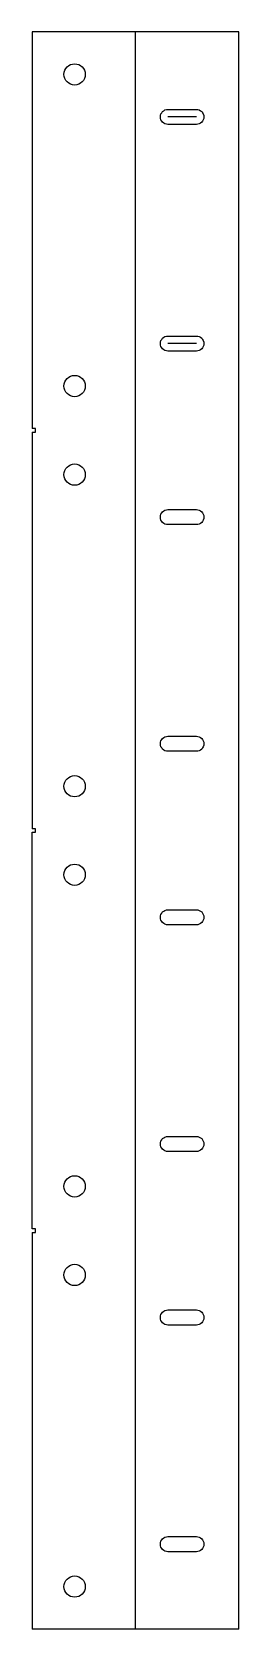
# Model space of a CAD drawing. Header units: inches. Extents: x -3.6 to 0, y 0 to 28.2.
import ezdxf

# ---------------------------------------------------------------- set-up
doc = ezdxf.new("R2010")
doc.units = ezdxf.units.IN
doc.layers.get('0').update_dxf_attribs({"linetype": 'CONTINUOUS'})

msp = doc.modelspace()

# ---------------------------------------------------------------- linework, layer by layer
for p, q in [((0, 28.1875), (-3.6418, 28.1875)), ((-3.6418, 28.1875), (-3.6418, 21.1875)), ((-1.8209, 0), (-1.8209, 28.1875)), ((0, 21.1875), (0, 28.1875)), ((-0.75, 26.6875), (-1.25, 26.6875)), ((-0.75, 22.6875), (-1.25, 22.6875)), ((-3.5793, 21.1875), (-3.6418, 21.1875)), ((-3.5793, 21.125), (-3.5793, 21.1875)), ((0, 21.125), (0, 21.1875)), ((-3.6418, 21.125), (-3.5793, 21.125)), ((-3.6418, 21.125), (-3.6418, 14.125)), ((0, 14.125), (0, 21.125)), ((-3.5793, 14.125), (-3.6418, 14.125)), ((-3.5793, 14.0625), (-3.5793, 14.125)), ((0, 14.0625), (0, 14.125)), ((-3.6418, 14.0625), (-3.5793, 14.0625)), ((-3.6418, 7.0625), (-3.6418, 14.0625)), ((0, 7.0625), (0, 14.0625)), ((-3.5793, 7.0625), (-3.6418, 7.0625)), ((-3.5793, 7), (-3.5793, 7.0625)), ((0, 7), (0, 7.0625)), ((-3.6418, 7), (-3.5793, 7)), ((-3.6418, 7), (-3.6418, 0)), ((0, 0), (0, 7)), ((-1.8209, 0), (-3.6418, 0)), ((0, 0), (-1.8209, 0))]:
    msp.add_line(p, q)
for points in [[(-1.25, 26.8205), (-0.75, 26.8205, -1), (-0.75, 26.5545), (-1.25, 26.5545, -1)], [(-1.25, 22.8205), (-0.75, 22.8205, -1), (-0.75, 22.5545), (-1.25, 22.5545, -1)], [(-1.25, 19.7575), (-0.75, 19.7575, -1), (-0.75, 19.4915), (-1.25, 19.4915, -1)], [(-1.25, 15.7575), (-0.75, 15.7575, -1), (-0.75, 15.4915), (-1.25, 15.4915, -1)], [(-1.25, 12.6945), (-0.75, 12.6945, -1), (-0.75, 12.4285), (-1.25, 12.4285, -1)], [(-1.25, 8.6945), (-0.75, 8.6945, -1), (-0.75, 8.4285), (-1.25, 8.4285, -1)], [(-1.25, 5.6315), (-0.75, 5.6315, -1), (-0.75, 5.3655), (-1.25, 5.3655, -1)], [(-1.25, 1.6315), (-0.75, 1.6315, -1), (-0.75, 1.3655), (-1.25, 1.3655, -1)]]:
    msp.add_lwpolyline(points, format="xyb", close=True)
for centre in [(-2.8918, 27.4375), (-2.8918, 21.9375), (-2.8918, 20.375), (-2.8918, 14.875), (-2.8918, 13.3125), (-2.8918, 7.8125), (-2.8918, 6.25), (-2.8918, 0.75)]:
    msp.add_circle(centre, 0.1875)

doc.saveas('drawing.dxf')
